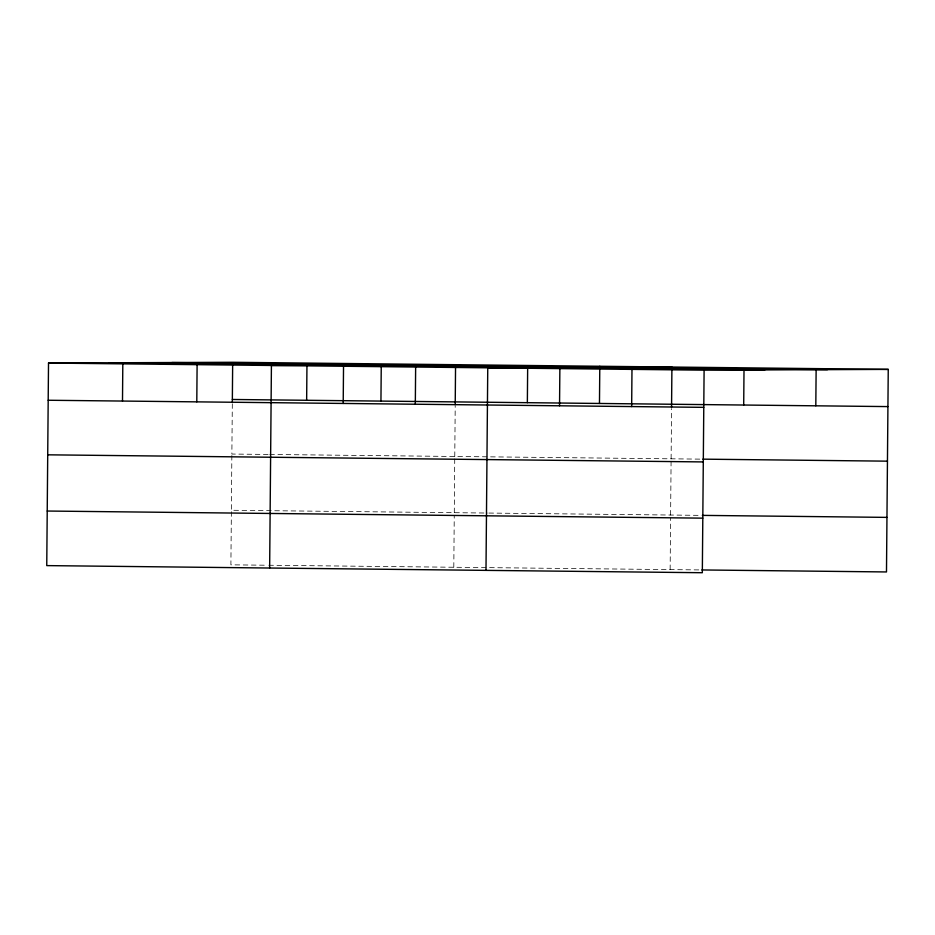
<?xml version="1.0" encoding="UTF-8"?>
<svg xmlns="http://www.w3.org/2000/svg" width="935" height="935" viewBox="0 0 935 935"><rect width="100%" height="100%" fill="white"/><g stroke="black" fill="none" stroke-linecap="round" stroke-linejoin="round"><path stroke-width="0.7" stroke-dasharray="4.67 3.51" d="M231.366 511.702L230.898 564.833L267.328 565.231M231.857 455.485L231.377 510.265L487.451 513.046M232.312 403.791L231.868 454.048L268.287 454.445M453.802 567.253L454.246 515.559M454.281 512.684L454.749 457.905M454.772 456.467L455.205 406.211M670.138 569.602L670.594 517.908M670.617 515.033L671.096 460.254M671.108 458.816L671.552 408.56M269.748 454.457L701.39 459.143M488.888 513.058L700.911 515.36M268.777 565.243L700.432 569.929"/><path stroke-width="1.4" d="M888.25 369.395L232.675 362.277L48.515 363.049L46.75 565.605L702.325 572.723L704.102 370.167L888.25 369.395L886.485 571.951L701.869 569.953M122.497 401.057L122.812 363.855M196.794 401.863L197.11 364.662M232.324 402.354L232.663 363.715M269.642 568.024L271.419 365.468L455.567 364.697M306.645 400.285L306.96 364.521M343.203 403.452L343.531 366.251M380.942 401.092L381.246 366.754M415.315 404.236L415.643 367.034M455.216 404.773L455.544 367.56M485.99 570.373L487.754 367.817L671.914 367.046L671.564 407.122M527.352 402.681L527.656 368.343M559.539 405.802L559.866 368.6M599.475 403.464L599.791 366.263M631.663 406.585L631.978 369.383M743.699 405.03L744.015 369.267M815.811 405.813L816.138 368.612M171.9 362.535L827.475 369.652M109.29 362.792L764.865 369.909M48.515 363.049L704.102 370.167M232.347 399.479L887.923 406.596M48.188 400.25L703.774 407.356M702.84 459.155L887.444 461.165M47.72 454.819L703.295 461.925M702.349 515.384L886.964 517.382M47.229 511.036L702.804 518.154"/></g></svg>
